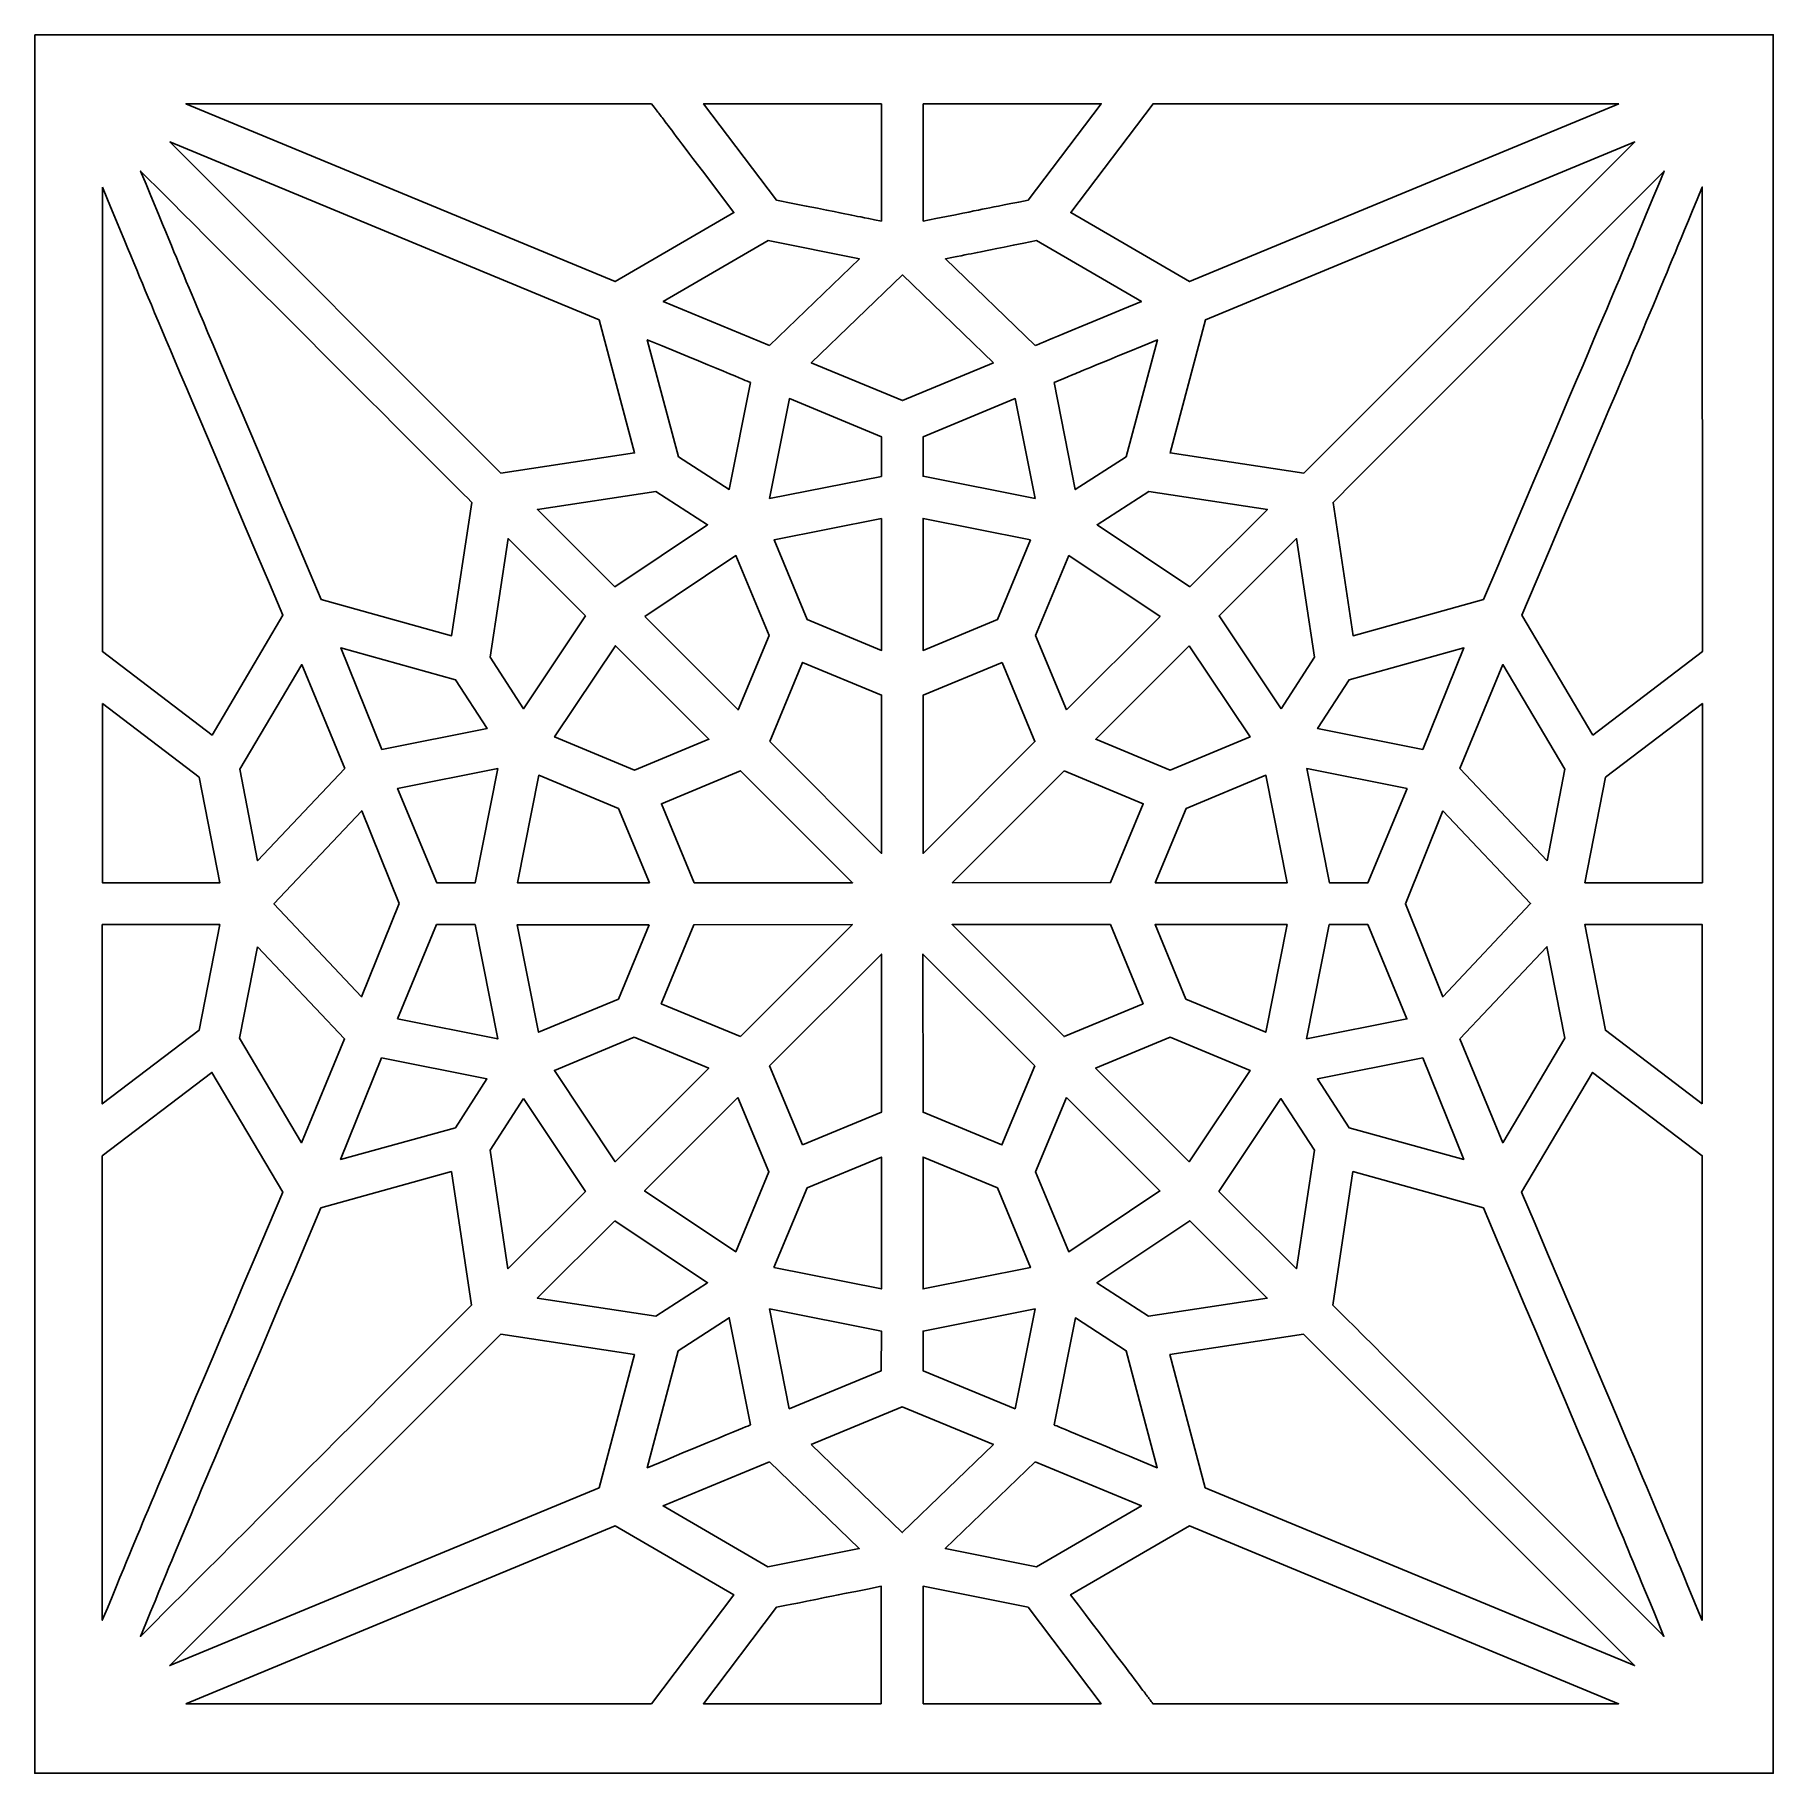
# Model space of a CAD drawing. Header units: millimetres. Extents: x -64 to 64, y -64 to 64.
import ezdxf

# ---------------------------------------------------------------- set-up
doc = ezdxf.new("R2010")
doc.units = ezdxf.units.MM
doc.header["$MEASUREMENT"] = 0
doc.layers.add('layer 1', color=7, linetype='Continuous')

msp = doc.modelspace()

# ---------------------------------------------------------------- linework, layer by layer
at = {"layer": 'layer 1', "color": 250}
for points, knots in [([(-63.5, 63.5007), (-63.5, 63.5007), (-63.5, -63.5), (-63.5, -63.5), (-63.5, -63.5), (-63.5, -63.5), (63.5, -63.5), (63.5, -63.5), (63.5, -63.5), (63.5, -63.5), (63.5, 63.5007), (63.5, 63.5007), (63.5, 63.5007), (63.5, 63.5007), (-63.5, 63.5007), (-63.5, 63.5007)], [0, 0, 0, 0, 0.2, 0.2, 0.2, 0.2, 0.4, 0.4, 0.4, 0.4, 0.6, 0.6, 0.6, 0.6, 1, 1, 1, 1]), ([(-18.4418, 58.4627), (-17.3059, 56.9623), (-18.3649, 58.3625), (-12.4245, 50.5083), (-12.4245, 50.5083), (-12.4245, 50.5083), (-21.1014, 45.4716), (-21.1014, 45.4716), (-21.1014, 45.4716), (-21.1014, 45.4716), (-52.4594, 58.4623), (-52.4594, 58.4623), (-52.4594, 58.4623), (-24.7054, 58.4637), (-33.0043, 58.4634), (-18.4418, 58.4627)], [0, 0, 0, 0, 0.2, 0.2, 0.2, 0.2, 0.4, 0.4, 0.4, 0.4, 0.6, 0.6, 0.6, 0.6, 1, 1, 1, 1]), ([(-1.6482, 58.4616), (-1.6482, 58.4616), (-1.6482, 49.886), (-1.6482, 49.886), (-1.6482, 49.886), (-4.6891, 50.4945), (-2.4603, 50.0486), (-9.3151, 51.4205), (-9.3151, 51.4205), (-9.3151, 51.4205), (-14.6452, 58.4616), (-14.6452, 58.4616), (-14.6452, 58.4616), (-14.6452, 58.4616), (-1.6482, 58.4616), (-1.6482, 58.4616)], [0, 0, 0, 0, 0.2, 0.2, 0.2, 0.2, 0.4, 0.4, 0.4, 0.4, 0.6, 0.6, 0.6, 0.6, 1, 1, 1, 1]), ([(1.4076, 58.4616), (1.4076, 58.4616), (14.4043, 58.4616), (14.4043, 58.4616), (14.4043, 58.4616), (14.4043, 58.4616), (9.0742, 51.4205), (9.0742, 51.4205), (9.0742, 51.4205), (5.0151, 50.6077), (6.7486, 50.9545), (1.4076, 49.8863), (1.4076, 49.8863), (1.4076, 49.8863), (1.4076, 58.4616), (1.4076, 58.4616)], [0, 0, 0, 0, 0.2, 0.2, 0.2, 0.2, 0.4, 0.4, 0.4, 0.4, 0.6, 0.6, 0.6, 0.6, 1, 1, 1, 1]), ([(52.2185, 58.4623), (52.2185, 58.4623), (20.8608, 45.4716), (20.8608, 45.4716), (20.8608, 45.4716), (20.8608, 45.4716), (12.1842, 50.5083), (12.1842, 50.5083), (12.1842, 50.5083), (12.1842, 50.5083), (18.1998, 58.4627), (18.1998, 58.4627), (18.1998, 58.4627), (32.7219, 58.4634), (24.3829, 58.4637), (52.2185, 58.4623)], [0, 0, 0, 0, 0.2, 0.2, 0.2, 0.2, 0.4, 0.4, 0.4, 0.4, 0.6, 0.6, 0.6, 0.6, 1, 1, 1, 1]), ([(-22.2645, 42.6819), (-22.2645, 42.6819), (-19.6786, 32.9593), (-19.6786, 32.9593), (-19.6786, 32.9593), (-19.6786, 32.9593), (-29.4418, 31.4784), (-29.4418, 31.4784), (-29.4418, 31.4784), (-29.4418, 31.4784), (-53.6261, 55.674), (-53.6261, 55.674), (-53.6261, 55.674), (-53.6261, 55.674), (-22.2645, 42.6819), (-22.2645, 42.6819)], [0, 0, 0, 0, 0.2, 0.2, 0.2, 0.2, 0.4, 0.4, 0.4, 0.4, 0.6, 0.6, 0.6, 0.6, 1, 1, 1, 1]), ([(29.2008, 31.4784), (29.2008, 31.4784), (19.4381, 32.9593), (19.4381, 32.9593), (19.4381, 32.9593), (19.4381, 32.9593), (22.0239, 42.6819), (22.0239, 42.6819), (22.0239, 42.6819), (22.0239, 42.6819), (53.3852, 55.674), (53.3852, 55.674), (53.3852, 55.674), (53.3852, 55.674), (29.2008, 31.4784), (29.2008, 31.4784)], [0, 0, 0, 0, 0.2, 0.2, 0.2, 0.2, 0.4, 0.4, 0.4, 0.4, 0.6, 0.6, 0.6, 0.6, 1, 1, 1, 1]), ([(-31.5809, 29.343), (-31.5809, 29.343), (-33.0498, 19.5957), (-33.0498, 19.5957), (-33.0498, 19.5957), (-33.0498, 19.5957), (-42.5801, 22.2384), (-42.5801, 22.2384), (-42.5801, 22.2384), (-54.555, 50.4948), (-51.3357, 42.8265), (-55.7664, 53.5418), (-55.7664, 53.5418), (-55.5195, 53.2948), (-31.5809, 29.343), (-31.5809, 29.343)], [0, 0, 0, 0, 0.2, 0.2, 0.2, 0.2, 0.4, 0.4, 0.4, 0.4, 0.6, 0.6, 0.6, 0.6, 1, 1, 1, 1]), ([(42.3393, 22.2384), (42.3393, 22.2384), (32.809, 19.5961), (32.809, 19.5961), (32.809, 19.5961), (32.809, 19.5961), (31.3401, 29.343), (31.3401, 29.343), (31.3401, 29.343), (31.3401, 29.343), (32.9163, 30.9146), (32.9163, 30.9146), (32.9163, 30.9146), (32.9163, 30.9146), (32.9106, 30.9157), (32.9106, 30.9157), (32.9106, 30.9157), (32.9106, 30.9157), (55.5258, 53.5418), (55.5258, 53.5418), (55.5258, 53.5418), (51.1464, 42.9514), (53.823, 49.3219), (42.3393, 22.2384)], [0, 0, 0, 0, 0.14285714, 0.14285714, 0.14285714, 0.14285714, 0.28571429, 0.28571429, 0.28571429, 0.28571429, 0.42857143, 0.42857143, 0.42857143, 0.42857143, 0.57142857, 0.57142857, 0.57142857, 0.57142857, 0.71428571, 0.71428571, 0.71428571, 0.71428571, 1, 1, 1, 1]), ([(-58.553, 52.3734), (-54.3757, 42.2705), (-56.2811, 46.8083), (-45.3744, 21.0894), (-45.3744, 21.0894), (-45.3744, 21.0894), (-50.5521, 12.3444), (-50.5521, 12.3444), (-50.5521, 12.3444), (-50.5521, 12.3444), (-58.5618, 18.4348), (-58.5618, 18.4348), (-58.5618, 18.4348), (-58.5618, 18.4348), (-58.553, 52.3734), (-58.553, 52.3734)], [0, 0, 0, 0, 0.2, 0.2, 0.2, 0.2, 0.4, 0.4, 0.4, 0.4, 0.6, 0.6, 0.6, 0.6, 1, 1, 1, 1]), ([(50.3107, 12.3448), (50.3107, 12.3448), (45.1344, 21.0894), (45.1344, 21.0894), (45.1344, 21.0894), (56.7302, 48.4491), (54.1419, 42.2871), (58.3124, 52.3734), (58.3124, 52.3734), (58.3124, 52.3734), (58.3212, 18.4348), (58.3212, 18.4348), (58.3212, 18.4348), (58.3212, 18.4348), (50.3107, 12.3448), (50.3107, 12.3448)], [0, 0, 0, 0, 0.2, 0.2, 0.2, 0.2, 0.4, 0.4, 0.4, 0.4, 0.6, 0.6, 0.6, 0.6, 1, 1, 1, 1]), ([(-9.8245, 40.7995), (-9.8245, 40.7995), (-17.5902, 44.0168), (-17.5902, 44.0168), (-17.5902, 44.0168), (-17.5902, 44.0168), (-9.931, 48.4621), (-9.931, 48.4621), (-9.931, 48.4621), (-9.931, 48.4621), (-3.2628, 47.1279), (-3.2628, 47.1279), (-3.2628, 47.1279), (-3.2628, 47.1279), (-9.8245, 40.7995), (-9.8245, 40.7995)], [0, 0, 0, 0, 0.2, 0.2, 0.2, 0.2, 0.4, 0.4, 0.4, 0.4, 0.6, 0.6, 0.6, 0.6, 1, 1, 1, 1]), ([(9.5829, 40.7998), (9.5829, 40.7998), (3.0219, 47.1283), (3.0219, 47.1283), (3.0219, 47.1283), (5.7295, 47.6702), (4.3378, 47.3918), (9.6897, 48.4621), (9.6897, 48.4621), (9.6897, 48.4621), (17.3496, 44.0168), (17.3496, 44.0168), (17.3496, 44.0168), (9.5906, 40.8026), (10.439, 41.154), (9.5829, 40.7998)], [0, 0, 0, 0, 0.2, 0.2, 0.2, 0.2, 0.4, 0.4, 0.4, 0.4, 0.6, 0.6, 0.6, 0.6, 1, 1, 1, 1]), ([(6.5384, 39.5383), (6.5384, 39.5383), (-0.1203, 36.7796), (-0.1203, 36.7796), (-0.1203, 36.7796), (-0.1203, 36.7796), (-6.7793, 39.5383), (-6.7793, 39.5383), (-6.7793, 39.5383), (-6.7793, 39.5383), (-0.1203, 45.9613), (-0.1203, 45.9613), (-0.1203, 45.9613), (-0.1203, 45.9613), (6.5384, 39.5383), (6.5384, 39.5383)], [0, 0, 0, 0, 0.2, 0.2, 0.2, 0.2, 0.4, 0.4, 0.4, 0.4, 0.6, 0.6, 0.6, 0.6, 1, 1, 1, 1]), ([(-11.2176, 38.0958), (-11.2176, 38.0958), (-12.772, 30.2849), (-12.772, 30.2849), (-12.772, 30.2849), (-12.772, 30.2849), (-16.4761, 32.6718), (-16.4761, 32.6718), (-16.4761, 32.6718), (-16.4761, 32.6718), (-18.7512, 41.2228), (-18.7512, 41.2228), (-18.7512, 41.2228), (-12.6305, 38.6906), (-11.3651, 38.1568), (-11.2176, 38.0958)], [0, 0, 0, 0, 0.2, 0.2, 0.2, 0.2, 0.4, 0.4, 0.4, 0.4, 0.6, 0.6, 0.6, 0.6, 1, 1, 1, 1]), ([(16.2355, 32.6718), (16.2355, 32.6718), (12.5099, 30.2712), (12.5099, 30.2712), (12.5099, 30.2712), (12.5099, 30.2712), (10.9746, 38.0944), (10.9746, 38.0944), (10.9746, 38.0944), (10.9746, 38.0944), (11.9634, 38.5039), (11.9634, 38.5039), (11.9634, 38.5039), (11.9634, 38.5039), (11.956, 38.5106), (11.956, 38.5106), (11.956, 38.5106), (13.3015, 39.0684), (12.1352, 38.5858), (18.5103, 41.2231), (18.5103, 41.2231), (18.5103, 41.2231), (16.2355, 32.6718), (16.2355, 32.6718)], [0, 0, 0, 0, 0.14285714, 0.14285714, 0.14285714, 0.14285714, 0.28571429, 0.28571429, 0.28571429, 0.28571429, 0.42857143, 0.42857143, 0.42857143, 0.42857143, 0.57142857, 0.57142857, 0.57142857, 0.57142857, 0.71428571, 0.71428571, 0.71428571, 0.71428571, 1, 1, 1, 1]), ([(-9.8249, 29.6178), (-9.8249, 29.6178), (-8.3721, 36.9189), (-8.3721, 36.9189), (-8.3721, 36.9189), (-8.3721, 36.9189), (-1.6457, 34.1369), (-1.6457, 34.1369), (-1.6457, 34.1369), (-1.6457, 34.1369), (-1.6454, 31.2427), (-1.6454, 31.2427), (-1.6454, 31.2427), (-1.6454, 31.2427), (-9.8249, 29.6178), (-9.8249, 29.6178)], [0, 0, 0, 0, 0.2, 0.2, 0.2, 0.2, 0.4, 0.4, 0.4, 0.4, 0.6, 0.6, 0.6, 0.6, 1, 1, 1, 1]), ([(9.5829, 29.6178), (9.5829, 29.6178), (1.3984, 31.2438), (1.3984, 31.2438), (1.3984, 31.2438), (1.3984, 31.2438), (1.4051, 34.1369), (1.4051, 34.1369), (1.4051, 34.1369), (1.4051, 34.1369), (8.1312, 36.9189), (8.1312, 36.9189), (8.1312, 36.9189), (8.1312, 36.9189), (9.5829, 29.6178), (9.5829, 29.6178)], [0, 0, 0, 0, 0.2, 0.2, 0.2, 0.2, 0.4, 0.4, 0.4, 0.4, 0.6, 0.6, 0.6, 0.6, 1, 1, 1, 1]), ([(-18.1243, 30.1392), (-18.1243, 30.1392), (-14.3454, 27.7043), (-14.3454, 27.7043), (-14.3454, 27.7043), (-14.3454, 27.7043), (-21.1233, 23.1807), (-21.1233, 23.1807), (-21.1233, 23.1807), (-21.1233, 23.1807), (-26.7839, 28.8258), (-26.7839, 28.8258), (-26.7839, 28.8258), (-26.7839, 28.8258), (-18.1243, 30.1392), (-18.1243, 30.1392)], [0, 0, 0, 0, 0.2, 0.2, 0.2, 0.2, 0.4, 0.4, 0.4, 0.4, 0.6, 0.6, 0.6, 0.6, 1, 1, 1, 1]), ([(20.8827, 23.1807), (20.8827, 23.1807), (14.1009, 27.7068), (14.1009, 27.7068), (14.1009, 27.7068), (14.1009, 27.7068), (17.8837, 30.1392), (17.8837, 30.1392), (17.8837, 30.1392), (17.8837, 30.1392), (26.543, 28.8258), (26.543, 28.8258), (26.543, 28.8258), (26.543, 28.8258), (20.8827, 23.1807), (20.8827, 23.1807)], [0, 0, 0, 0, 0.2, 0.2, 0.2, 0.2, 0.4, 0.4, 0.4, 0.4, 0.6, 0.6, 0.6, 0.6, 1, 1, 1, 1]), ([(-1.6439, 28.1633), (-1.6439, 28.1633), (-1.6418, 18.5275), (-1.6418, 18.5275), (-1.6418, 18.5275), (-1.6418, 18.5275), (-7.0739, 20.7793), (-7.0739, 20.7793), (-7.0739, 20.7793), (-7.0739, 20.7793), (-9.4925, 26.6037), (-9.4925, 26.6037), (-9.4925, 26.6037), (-9.4925, 26.6037), (-1.6439, 28.1633), (-1.6439, 28.1633)], [0, 0, 0, 0, 0.2, 0.2, 0.2, 0.2, 0.4, 0.4, 0.4, 0.4, 0.6, 0.6, 0.6, 0.6, 1, 1, 1, 1]), ([(9.2512, 26.6033), (9.2512, 26.6033), (6.8319, 20.779), (6.8319, 20.779), (6.8319, 20.779), (6.8319, 20.779), (1.3956, 18.5254), (1.3956, 18.5254), (1.3956, 18.5254), (1.3956, 18.5254), (1.3956, 28.1647), (1.3956, 28.1647), (1.3956, 28.1647), (1.3956, 28.1647), (9.2512, 26.6033), (9.2512, 26.6033)], [0, 0, 0, 0, 0.2, 0.2, 0.2, 0.2, 0.4, 0.4, 0.4, 0.4, 0.6, 0.6, 0.6, 0.6, 1, 1, 1, 1]), ([(-23.2608, 21.0457), (-23.2608, 21.0457), (-27.7894, 14.2603), (-27.7894, 14.2603), (-27.7894, 14.2603), (-27.7894, 14.2603), (-30.2302, 18.0301), (-30.2302, 18.0301), (-30.2302, 18.0301), (-30.2302, 18.0301), (-28.9242, 26.6933), (-28.9242, 26.6933), (-28.9242, 26.6933), (-28.9242, 26.6933), (-23.2608, 21.0457), (-23.2608, 21.0457)], [0, 0, 0, 0, 0.2, 0.2, 0.2, 0.2, 0.4, 0.4, 0.4, 0.4, 0.6, 0.6, 0.6, 0.6, 1, 1, 1, 1]), ([(27.5488, 14.2603), (27.5488, 14.2603), (23.0202, 21.0457), (23.0202, 21.0457), (23.0202, 21.0457), (23.0202, 21.0457), (28.6833, 26.6933), (28.6833, 26.6933), (28.6833, 26.6933), (28.6833, 26.6933), (29.9893, 18.0301), (29.9893, 18.0301), (29.9893, 18.0301), (29.9893, 18.0301), (27.5488, 14.2603), (27.5488, 14.2603)], [0, 0, 0, 0, 0.2, 0.2, 0.2, 0.2, 0.4, 0.4, 0.4, 0.4, 0.6, 0.6, 0.6, 0.6, 1, 1, 1, 1]), ([(-18.9435, 21.003), (-18.9435, 21.003), (-12.2844, 25.448), (-12.2844, 25.448), (-12.2844, 25.448), (-12.2844, 25.448), (-9.8598, 19.6109), (-9.8598, 19.6109), (-9.8598, 19.6109), (-9.8598, 19.6109), (-12.1169, 14.1771), (-12.1169, 14.1771), (-12.1169, 14.1771), (-12.1169, 14.1771), (-18.9435, 21.003), (-18.9435, 21.003)], [0, 0, 0, 0, 0.2, 0.2, 0.2, 0.2, 0.4, 0.4, 0.4, 0.4, 0.6, 0.6, 0.6, 0.6, 1, 1, 1, 1]), ([(11.8763, 14.1771), (11.8763, 14.1771), (9.6185, 19.6123), (9.6185, 19.6123), (9.6185, 19.6123), (9.6185, 19.6123), (12.0438, 25.448), (12.0438, 25.448), (12.0438, 25.448), (12.0438, 25.448), (18.7029, 21.003), (18.7029, 21.003), (18.7029, 21.003), (18.7029, 21.003), (11.8763, 14.1771), (11.8763, 14.1771)], [0, 0, 0, 0, 0.2, 0.2, 0.2, 0.2, 0.4, 0.4, 0.4, 0.4, 0.6, 0.6, 0.6, 0.6, 1, 1, 1, 1]), ([(-38.1549, 11.2921), (-38.1549, 11.2921), (-41.1427, 18.7053), (-41.1427, 18.7053), (-41.1427, 18.7053), (-41.1427, 18.7053), (-32.763, 16.3819), (-32.763, 16.3819), (-32.763, 16.3819), (-32.763, 16.3819), (-30.4562, 12.8199), (-30.4562, 12.8199), (-30.4562, 12.8199), (-30.4562, 12.8199), (-38.1549, 11.2921), (-38.1549, 11.2921)], [0, 0, 0, 0, 0.2, 0.2, 0.2, 0.2, 0.4, 0.4, 0.4, 0.4, 0.6, 0.6, 0.6, 0.6, 1, 1, 1, 1]), ([(-18.7085, 16.4959), (-18.7085, 16.4959), (-18.718, 16.4853), (-18.718, 16.4853), (-18.718, 16.4853), (-18.718, 16.4853), (-18.705, 16.4733), (-18.705, 16.4733), (-18.705, 16.4733), (-18.705, 16.4733), (-18.6962, 16.4835), (-18.6962, 16.4835), (-18.6962, 16.4835), (-18.6962, 16.4835), (-14.2533, 12.041), (-14.2533, 12.041), (-14.2533, 12.041), (-14.2533, 12.041), (-19.6959, 9.7801), (-19.6959, 9.7801), (-19.6959, 9.7801), (-19.6959, 9.7801), (-25.5291, 12.2036), (-25.5291, 12.2036), (-25.5291, 12.2036), (-25.5291, 12.2036), (-21.0809, 18.868), (-21.0809, 18.868), (-21.0809, 18.868), (-21.0809, 18.868), (-18.7085, 16.4959), (-18.7085, 16.4959)], [0, 0, 0, 0, 0.11111111, 0.11111111, 0.11111111, 0.11111111, 0.22222222, 0.22222222, 0.22222222, 0.22222222, 0.33333333, 0.33333333, 0.33333333, 0.33333333, 0.44444444, 0.44444444, 0.44444444, 0.44444444, 0.55555556, 0.55555556, 0.55555556, 0.55555556, 0.66666667, 0.66666667, 0.66666667, 0.66666667, 0.77777778, 0.77777778, 0.77777778, 0.77777778, 1, 1, 1, 1]), ([(20.84, 18.868), (20.84, 18.868), (25.2885, 12.204), (25.2885, 12.204), (25.2885, 12.204), (25.2885, 12.204), (19.4539, 9.7801), (19.4539, 9.7801), (19.4539, 9.7801), (19.4539, 9.7801), (14.0123, 12.041), (14.0123, 12.041), (14.0123, 12.041), (20.024, 18.052), (17.7588, 15.7868), (20.84, 18.868)], [0, 0, 0, 0, 0.2, 0.2, 0.2, 0.2, 0.4, 0.4, 0.4, 0.4, 0.6, 0.6, 0.6, 0.6, 1, 1, 1, 1]), ([(37.9134, 11.2921), (37.9134, 11.2921), (30.2154, 12.8199), (30.2154, 12.8199), (30.2154, 12.8199), (30.2154, 12.8199), (32.5222, 16.3823), (32.5222, 16.3823), (32.5222, 16.3823), (32.5222, 16.3823), (40.9014, 18.7053), (40.9014, 18.7053), (40.9014, 18.7053), (40.9014, 18.7053), (37.9134, 11.2921), (37.9134, 11.2921)], [0, 0, 0, 0, 0.2, 0.2, 0.2, 0.2, 0.4, 0.4, 0.4, 0.4, 0.6, 0.6, 0.6, 0.6, 1, 1, 1, 1]), ([(-40.8588, 9.8929), (-40.8588, 9.8929), (-47.2174, 3.1598), (-47.2174, 3.1598), (-47.2174, 3.1598), (-47.2174, 3.1598), (-48.5244, 9.8404), (-48.5244, 9.8404), (-48.5244, 9.8404), (-48.5244, 9.8404), (-43.9965, 17.4861), (-43.9965, 17.4861), (-43.9965, 17.4861), (-43.9965, 17.4861), (-40.8588, 9.8929), (-40.8588, 9.8929)], [0, 0, 0, 0, 0.2, 0.2, 0.2, 0.2, 0.4, 0.4, 0.4, 0.4, 0.6, 0.6, 0.6, 0.6, 1, 1, 1, 1]), ([(-9.8062, 11.8664), (-9.8062, 11.8664), (-7.4055, 17.6467), (-7.4055, 17.6467), (-7.4055, 17.6467), (-7.4055, 17.6467), (-1.6404, 15.2576), (-1.6404, 15.2576), (-1.6404, 15.2576), (-1.6404, 15.2576), (-1.6376, 3.6982), (-1.6376, 3.6982), (-1.6376, 3.6982), (-1.6376, 3.6982), (-9.8062, 11.8664), (-9.8062, 11.8664)], [0, 0, 0, 0, 0.2, 0.2, 0.2, 0.2, 0.4, 0.4, 0.4, 0.4, 0.6, 0.6, 0.6, 0.6, 1, 1, 1, 1]), ([(7.1646, 17.6467), (7.1646, 17.6467), (9.5652, 11.8664), (9.5652, 11.8664), (9.5652, 11.8664), (9.5652, 11.8664), (1.3956, 3.6971), (1.3956, 3.6971), (1.3956, 3.6971), (1.3956, 3.6971), (1.3956, 15.2559), (1.3956, 15.2559), (1.3956, 15.2559), (1.3956, 15.2559), (7.1646, 17.6467), (7.1646, 17.6467)], [0, 0, 0, 0, 0.2, 0.2, 0.2, 0.2, 0.4, 0.4, 0.4, 0.4, 0.6, 0.6, 0.6, 0.6, 1, 1, 1, 1]), ([(46.9755, 3.1612), (46.9755, 3.1612), (40.6167, 9.8933), (40.6167, 9.8933), (40.6167, 9.8933), (40.6167, 9.8933), (43.7547, 17.4872), (43.7547, 17.4872), (43.7547, 17.4872), (43.7547, 17.4872), (48.2808, 9.845), (48.2808, 9.845), (48.2808, 9.845), (48.2808, 9.845), (46.9755, 3.1612), (46.9755, 3.1612)], [0, 0, 0, 0, 0.2, 0.2, 0.2, 0.2, 0.4, 0.4, 0.4, 0.4, 0.6, 0.6, 0.6, 0.6, 1, 1, 1, 1]), ([(-58.5618, 14.6452), (-58.5618, 14.6452), (-51.4863, 9.2608), (-51.4863, 9.2608), (-51.4863, 9.2608), (-51.4863, 9.2608), (-49.9791, 1.548), (-49.9791, 1.548), (-49.9791, 1.548), (-49.9791, 1.548), (-58.5618, 1.548), (-58.5618, 1.548), (-58.5618, 1.548), (-58.5618, 1.548), (-58.5618, 14.6452), (-58.5618, 14.6452)], [0, 0, 0, 0, 0.2, 0.2, 0.2, 0.2, 0.4, 0.4, 0.4, 0.4, 0.6, 0.6, 0.6, 0.6, 1, 1, 1, 1]), ([(58.3212, 1.548), (58.3212, 1.548), (49.7385, 1.548), (49.7385, 1.548), (49.7385, 1.548), (49.7385, 1.548), (51.2466, 9.2622), (51.2466, 9.2622), (51.2466, 9.2622), (51.2466, 9.2622), (58.3212, 14.6452), (58.3212, 14.6452), (58.3212, 14.6452), (58.3212, 14.6452), (58.3212, 1.548), (58.3212, 1.548)], [0, 0, 0, 0, 0.2, 0.2, 0.2, 0.2, 0.4, 0.4, 0.4, 0.4, 0.6, 0.6, 0.6, 0.6, 1, 1, 1, 1]), ([(-29.6642, 9.8958), (-29.6642, 9.8958), (-31.3218, 1.548), (-31.3218, 1.548), (-31.3218, 1.548), (-31.3218, 1.548), (-34.1303, 1.548), (-34.1303, 1.548), (-34.1303, 1.548), (-34.1303, 1.548), (-36.9895, 8.443), (-36.9895, 8.443), (-36.9895, 8.443), (-36.9895, 8.443), (-29.6642, 9.8958), (-29.6642, 9.8958)], [0, 0, 0, 0, 0.2, 0.2, 0.2, 0.2, 0.4, 0.4, 0.4, 0.4, 0.6, 0.6, 0.6, 0.6, 1, 1, 1, 1]), ([(-20.8527, 6.9889), (-20.8527, 6.9889), (-18.5963, 1.548), (-18.5963, 1.548), (-18.5963, 1.548), (-18.5963, 1.548), (-28.2408, 1.548), (-28.2408, 1.548), (-28.2408, 1.548), (-28.2408, 1.548), (-26.6813, 9.4107), (-26.6813, 9.4107), (-26.6813, 9.4107), (-26.6813, 9.4107), (-20.8527, 6.9889), (-20.8527, 6.9889)], [0, 0, 0, 0, 0.2, 0.2, 0.2, 0.2, 0.4, 0.4, 0.4, 0.4, 0.6, 0.6, 0.6, 0.6, 1, 1, 1, 1]), ([(-15.3268, 1.548), (-15.3268, 1.548), (-17.7232, 7.329), (-17.7232, 7.329), (-17.7232, 7.329), (-17.7232, 7.329), (-11.9422, 9.73), (-11.9422, 9.73), (-11.9422, 9.73), (-11.9422, 9.73), (-3.7596, 1.548), (-3.7596, 1.548), (-3.7596, 1.548), (-3.7596, 1.548), (-15.3268, 1.548), (-15.3268, 1.548)], [0, 0, 0, 0, 0.2, 0.2, 0.2, 0.2, 0.4, 0.4, 0.4, 0.4, 0.6, 0.6, 0.6, 0.6, 1, 1, 1, 1]), ([(11.7016, 9.73), (11.7016, 9.73), (17.4812, 7.329), (17.4812, 7.329), (17.4812, 7.329), (17.4812, 7.329), (15.0901, 1.5593), (15.0901, 1.5593), (15.0901, 1.5593), (15.0901, 1.5593), (3.5218, 1.5508), (3.5218, 1.5508), (3.5218, 1.5508), (3.5218, 1.5508), (11.7016, 9.73), (11.7016, 9.73)], [0, 0, 0, 0, 0.2, 0.2, 0.2, 0.2, 0.4, 0.4, 0.4, 0.4, 0.6, 0.6, 0.6, 0.6, 1, 1, 1, 1]), ([(18.36, 1.5582), (18.36, 1.5582), (20.611, 6.9889), (20.611, 6.9889), (20.611, 6.9889), (20.611, 6.9889), (26.4393, 9.4107), (26.4393, 9.4107), (26.4393, 9.4107), (26.4393, 9.4107), (27.9982, 1.5522), (27.9982, 1.5522), (27.9982, 1.5522), (27.9982, 1.5522), (18.36, 1.5582), (18.36, 1.5582)], [0, 0, 0, 0, 0.2, 0.2, 0.2, 0.2, 0.4, 0.4, 0.4, 0.4, 0.6, 0.6, 0.6, 0.6, 1, 1, 1, 1]), ([(36.7485, 8.4427), (36.7485, 8.4427), (33.8896, 1.548), (33.8896, 1.548), (33.8896, 1.548), (33.8896, 1.548), (31.0801, 1.5498), (31.0801, 1.5498), (31.0801, 1.5498), (31.0801, 1.5498), (29.4224, 9.8961), (29.4224, 9.8961), (29.4224, 9.8961), (29.4224, 9.8961), (36.7485, 8.4427), (36.7485, 8.4427)], [0, 0, 0, 0, 0.2, 0.2, 0.2, 0.2, 0.4, 0.4, 0.4, 0.4, 0.6, 0.6, 0.6, 0.6, 1, 1, 1, 1]), ([(-36.8773, 0.0346), (-36.8773, 0.0346), (-39.6201, -6.7723), (-39.6201, -6.7723), (-39.6201, -6.7723), (-39.6201, -6.7723), (-46.0295, 0.0159), (-46.0295, 0.0159), (-46.0295, 0.0159), (-46.0295, 0.0159), (-39.6089, 6.8153), (-39.6089, 6.8153), (-39.6089, 6.8153), (-39.6089, 6.8153), (-36.8773, 0.0346), (-36.8773, 0.0346)], [0, 0, 0, 0, 0.2, 0.2, 0.2, 0.2, 0.4, 0.4, 0.4, 0.4, 0.6, 0.6, 0.6, 0.6, 1, 1, 1, 1]), ([(39.3682, 6.815), (39.3682, 6.815), (45.7782, 0.0268), (45.7782, 0.0268), (45.7782, 0.0268), (45.7782, 0.0268), (39.3569, -6.7723), (39.3569, -6.7723), (39.3569, -6.7723), (39.3569, -6.7723), (36.6257, 0.0081), (36.6257, 0.0081), (36.6257, 0.0081), (36.6257, 0.0081), (39.3682, 6.815), (39.3682, 6.815)], [0, 0, 0, 0, 0.2, 0.2, 0.2, 0.2, 0.4, 0.4, 0.4, 0.4, 0.6, 0.6, 0.6, 0.6, 1, 1, 1, 1]), ([(-58.5736, -1.5053), (-58.5736, -1.5053), (-49.9897, -1.5053), (-49.9897, -1.5053), (-49.9897, -1.5053), (-49.9897, -1.5053), (-51.4981, -9.2195), (-51.4981, -9.2195), (-51.4981, -9.2195), (-51.4981, -9.2195), (-58.5736, -14.6036), (-58.5736, -14.6036), (-58.5736, -14.6036), (-58.5736, -14.6036), (-58.5736, -1.5053), (-58.5736, -1.5053)], [0, 0, 0, 0, 0.2, 0.2, 0.2, 0.2, 0.4, 0.4, 0.4, 0.4, 0.6, 0.6, 0.6, 0.6, 1, 1, 1, 1]), ([(-37.0012, -8.4), (-37.0012, -8.4), (-34.1409, -1.5053), (-34.1409, -1.5053), (-34.1409, -1.5053), (-34.1409, -1.5053), (-31.3325, -1.5071), (-31.3325, -1.5071), (-31.3325, -1.5071), (-31.3325, -1.5071), (-29.6748, -9.8531), (-29.6748, -9.8531), (-29.6748, -9.8531), (-29.6748, -9.8531), (-37.0012, -8.4), (-37.0012, -8.4)], [0, 0, 0, 0, 0.2, 0.2, 0.2, 0.2, 0.4, 0.4, 0.4, 0.4, 0.6, 0.6, 0.6, 0.6, 1, 1, 1, 1]), ([(-18.6118, -1.5155), (-18.6118, -1.5155), (-20.8633, -6.9462), (-20.8633, -6.9462), (-20.8633, -6.9462), (-20.8633, -6.9462), (-26.6919, -9.368), (-26.6919, -9.368), (-26.6919, -9.368), (-26.6919, -9.368), (-28.2509, -1.5095), (-28.2509, -1.5095), (-28.2509, -1.5095), (-28.2509, -1.5095), (-18.6118, -1.5155), (-18.6118, -1.5155)], [0, 0, 0, 0, 0.2, 0.2, 0.2, 0.2, 0.4, 0.4, 0.4, 0.4, 0.6, 0.6, 0.6, 0.6, 1, 1, 1, 1]), ([(-11.9542, -9.6876), (-11.9542, -9.6876), (-17.7338, -7.2863), (-17.7338, -7.2863), (-17.7338, -7.2863), (-17.7338, -7.2863), (-15.3412, -1.5166), (-15.3412, -1.5166), (-15.3412, -1.5166), (-15.3412, -1.5166), (-3.7737, -1.5078), (-3.7737, -1.5078), (-3.7737, -1.5078), (-3.7737, -1.5078), (-11.9542, -9.6876), (-11.9542, -9.6876)], [0, 0, 0, 0, 0.2, 0.2, 0.2, 0.2, 0.4, 0.4, 0.4, 0.4, 0.6, 0.6, 0.6, 0.6, 1, 1, 1, 1]), ([(15.0745, -1.5053), (15.0745, -1.5053), (17.4706, -7.2863), (17.4706, -7.2863), (17.4706, -7.2863), (17.4706, -7.2863), (11.6911, -9.6873), (11.6911, -9.6873), (11.6911, -9.6873), (11.6911, -9.6873), (3.5084, -1.5053), (3.5084, -1.5053), (3.5084, -1.5053), (3.5084, -1.5053), (15.0745, -1.5053), (15.0745, -1.5053)], [0, 0, 0, 0, 0.2, 0.2, 0.2, 0.2, 0.4, 0.4, 0.4, 0.4, 0.6, 0.6, 0.6, 0.6, 1, 1, 1, 1]), ([(20.6005, -6.9462), (20.6005, -6.9462), (18.3452, -1.5053), (18.3452, -1.5053), (18.3452, -1.5053), (18.3452, -1.5053), (27.9883, -1.5053), (27.9883, -1.5053), (27.9883, -1.5053), (27.9883, -1.5053), (26.4287, -9.368), (26.4287, -9.368), (26.4287, -9.368), (26.4287, -9.368), (20.6005, -6.9462), (20.6005, -6.9462)], [0, 0, 0, 0, 0.2, 0.2, 0.2, 0.2, 0.4, 0.4, 0.4, 0.4, 0.6, 0.6, 0.6, 0.6, 1, 1, 1, 1]), ([(29.4118, -9.8534), (29.4118, -9.8534), (31.0691, -1.5053), (31.0691, -1.5053), (31.0691, -1.5053), (31.0691, -1.5053), (33.879, -1.5053), (33.879, -1.5053), (33.879, -1.5053), (33.879, -1.5053), (36.7379, -8.4), (36.7379, -8.4), (36.7379, -8.4), (36.7379, -8.4), (29.4118, -9.8534), (29.4118, -9.8534)], [0, 0, 0, 0, 0.2, 0.2, 0.2, 0.2, 0.4, 0.4, 0.4, 0.4, 0.6, 0.6, 0.6, 0.6, 1, 1, 1, 1]), ([(58.3106, -14.6036), (58.3106, -14.6036), (51.235, -9.2181), (51.235, -9.2181), (51.235, -9.2181), (51.235, -9.2181), (49.7265, -1.5053), (49.7265, -1.5053), (49.7265, -1.5053), (49.7265, -1.5053), (58.3106, -1.5053), (58.3106, -1.5053), (58.3106, -1.5053), (58.3106, -1.5053), (58.3106, -14.6036), (58.3106, -14.6036)], [0, 0, 0, 0, 0.2, 0.2, 0.2, 0.2, 0.4, 0.4, 0.4, 0.4, 0.6, 0.6, 0.6, 0.6, 1, 1, 1, 1]), ([(-47.2269, -3.1186), (-47.2269, -3.1186), (-40.8694, -9.8503), (-40.8694, -9.8503), (-40.8694, -9.8503), (-40.8694, -9.8503), (-44.0071, -17.4442), (-44.0071, -17.4442), (-44.0071, -17.4442), (-44.0071, -17.4442), (-48.5322, -9.8023), (-48.5322, -9.8023), (-48.5322, -9.8023), (-48.5322, -9.8023), (-47.2269, -3.1186), (-47.2269, -3.1186)], [0, 0, 0, 0, 0.2, 0.2, 0.2, 0.2, 0.4, 0.4, 0.4, 0.4, 0.6, 0.6, 0.6, 0.6, 1, 1, 1, 1]), ([(-7.4161, -17.604), (-7.4161, -17.604), (-9.8178, -11.8237), (-9.8178, -11.8237), (-9.8178, -11.8237), (-9.8178, -11.8237), (-1.6471, -3.6534), (-1.6471, -3.6534), (-1.6471, -3.6534), (-1.6471, -3.6534), (-1.6471, -15.2132), (-1.6471, -15.2132), (-1.6471, -15.2132), (-1.6471, -15.2132), (-7.4161, -17.604), (-7.4161, -17.604)], [0, 0, 0, 0, 0.2, 0.2, 0.2, 0.2, 0.4, 0.4, 0.4, 0.4, 0.6, 0.6, 0.6, 0.6, 1, 1, 1, 1]), ([(9.5546, -11.8237), (9.5546, -11.8237), (7.1529, -17.604), (7.1529, -17.604), (7.1529, -17.604), (7.1529, -17.604), (1.3892, -15.215), (1.3892, -15.215), (1.3892, -15.215), (1.3892, -15.215), (1.3861, -3.6555), (1.3861, -3.6555), (1.3861, -3.6555), (1.3861, -3.6555), (9.5546, -11.8237), (9.5546, -11.8237)], [0, 0, 0, 0, 0.2, 0.2, 0.2, 0.2, 0.4, 0.4, 0.4, 0.4, 0.6, 0.6, 0.6, 0.6, 1, 1, 1, 1]), ([(40.6061, -9.8506), (40.6061, -9.8506), (46.9653, -3.1175), (46.9653, -3.1175), (46.9653, -3.1175), (46.9653, -3.1175), (48.2731, -9.798), (48.2731, -9.798), (48.2731, -9.798), (48.2731, -9.798), (43.7441, -17.4445), (43.7441, -17.4445), (43.7441, -17.4445), (43.7441, -17.4445), (40.6061, -9.8506), (40.6061, -9.8506)], [0, 0, 0, 0, 0.2, 0.2, 0.2, 0.2, 0.4, 0.4, 0.4, 0.4, 0.6, 0.6, 0.6, 0.6, 1, 1, 1, 1]), ([(-19.7065, -9.7374), (-19.7065, -9.7374), (-14.2646, -11.9987), (-14.2646, -11.9987), (-14.2646, -11.9987), (-14.2646, -11.9987), (-18.7067, -16.4405), (-18.7067, -16.4405), (-18.7067, -16.4405), (-18.7067, -16.4405), (-18.7156, -16.4306), (-18.7156, -16.4306), (-18.7156, -16.4306), (-18.7156, -16.4306), (-18.7286, -16.4423), (-18.7286, -16.4423), (-18.7286, -16.4423), (-18.7286, -16.4423), (-18.7191, -16.4532), (-18.7191, -16.4532), (-18.7191, -16.4532), (-18.7191, -16.4532), (-21.0915, -18.8256), (-21.0915, -18.8256), (-21.0915, -18.8256), (-21.0915, -18.8256), (-25.5404, -12.161), (-25.5404, -12.161), (-25.5404, -12.161), (-25.5404, -12.161), (-19.7065, -9.7374), (-19.7065, -9.7374)], [0, 0, 0, 0, 0.11111111, 0.11111111, 0.11111111, 0.11111111, 0.22222222, 0.22222222, 0.22222222, 0.22222222, 0.33333333, 0.33333333, 0.33333333, 0.33333333, 0.44444444, 0.44444444, 0.44444444, 0.44444444, 0.55555556, 0.55555556, 0.55555556, 0.55555556, 0.66666667, 0.66666667, 0.66666667, 0.66666667, 0.77777778, 0.77777778, 0.77777778, 0.77777778, 1, 1, 1, 1]), ([(18.5067, -16.5026), (18.5067, -16.5026), (18.5173, -16.492), (18.5173, -16.492), (18.5173, -16.492), (18.5173, -16.492), (18.5057, -16.4804), (18.5057, -16.4804), (18.5057, -16.4804), (18.5057, -16.4804), (18.4951, -16.4909), (18.4951, -16.4909), (18.4951, -16.4909), (18.4951, -16.4909), (14.0018, -11.9983), (14.0018, -11.9983), (14.0018, -11.9983), (14.0018, -11.9983), (19.4433, -9.7374), (19.4433, -9.7374), (19.4433, -9.7374), (19.4433, -9.7374), (25.2772, -12.161), (25.2772, -12.161), (25.2772, -12.161), (25.2772, -12.161), (20.8291, -18.8249), (20.8291, -18.8249), (20.8291, -18.8249), (20.8291, -18.8249), (18.5067, -16.5026), (18.5067, -16.5026)], [0, 0, 0, 0, 0.11111111, 0.11111111, 0.11111111, 0.11111111, 0.22222222, 0.22222222, 0.22222222, 0.22222222, 0.33333333, 0.33333333, 0.33333333, 0.33333333, 0.44444444, 0.44444444, 0.44444444, 0.44444444, 0.55555556, 0.55555556, 0.55555556, 0.55555556, 0.66666667, 0.66666667, 0.66666667, 0.66666667, 0.77777778, 0.77777778, 0.77777778, 0.77777778, 1, 1, 1, 1]), ([(-38.1654, -11.2494), (-38.1654, -11.2494), (-30.468, -12.7773), (-30.468, -12.7773), (-30.468, -12.7773), (-30.468, -12.7773), (-32.7747, -16.3396), (-32.7747, -16.3396), (-32.7747, -16.3396), (-32.7747, -16.3396), (-41.1539, -18.6641), (-41.1539, -18.6641), (-41.1539, -18.6641), (-41.1539, -18.6641), (-38.1654, -11.2494), (-38.1654, -11.2494)], [0, 0, 0, 0, 0.2, 0.2, 0.2, 0.2, 0.4, 0.4, 0.4, 0.4, 0.6, 0.6, 0.6, 0.6, 1, 1, 1, 1]), ([(37.9024, -11.2494), (37.9024, -11.2494), (40.8901, -18.6637), (40.8901, -18.6637), (40.8901, -18.6637), (40.8901, -18.6637), (32.5116, -16.3396), (32.5116, -16.3396), (32.5116, -16.3396), (32.5116, -16.3396), (30.2048, -12.7773), (30.2048, -12.7773), (30.2048, -12.7773), (30.2048, -12.7773), (37.9024, -11.2494), (37.9024, -11.2494)], [0, 0, 0, 0, 0.2, 0.2, 0.2, 0.2, 0.4, 0.4, 0.4, 0.4, 0.6, 0.6, 0.6, 0.6, 1, 1, 1, 1]), ([(-58.5736, -18.3921), (-58.5736, -18.3921), (-50.5622, -12.3017), (-50.5622, -12.3017), (-50.5622, -12.3017), (-50.5622, -12.3017), (-45.3857, -21.0443), (-45.3857, -21.0443), (-45.3857, -21.0443), (-56.986, -48.4142), (-54.3925, -42.2399), (-58.5643, -52.3296), (-58.5643, -52.3296), (-58.5643, -52.3296), (-58.5736, -18.3921), (-58.5736, -18.3921)], [0, 0, 0, 0, 0.2, 0.2, 0.2, 0.2, 0.4, 0.4, 0.4, 0.4, 0.6, 0.6, 0.6, 0.6, 1, 1, 1, 1]), ([(58.3015, -52.3307), (54.1242, -42.2279), (56.0292, -46.7639), (45.1213, -21.0457), (45.1213, -21.0457), (45.1213, -21.0457), (50.3001, -12.3017), (50.3001, -12.3017), (50.3001, -12.3017), (50.3001, -12.3017), (58.3106, -18.3921), (58.3106, -18.3921), (58.3106, -18.3921), (58.3106, -18.3921), (58.3015, -52.3307), (58.3015, -52.3307)], [0, 0, 0, 0, 0.2, 0.2, 0.2, 0.2, 0.4, 0.4, 0.4, 0.4, 0.6, 0.6, 0.6, 0.6, 1, 1, 1, 1]), ([(-27.8014, -14.2176), (-27.8014, -14.2176), (-23.2713, -21.003), (-23.2713, -21.003), (-23.2713, -21.003), (-23.2713, -21.003), (-28.9348, -26.6509), (-28.9348, -26.6509), (-28.9348, -26.6509), (-28.9348, -26.6509), (-30.2419, -17.9874), (-30.2419, -17.9874), (-30.2419, -17.9874), (-30.2419, -17.9874), (-27.8014, -14.2176), (-27.8014, -14.2176)], [0, 0, 0, 0, 0.2, 0.2, 0.2, 0.2, 0.4, 0.4, 0.4, 0.4, 0.6, 0.6, 0.6, 0.6, 1, 1, 1, 1]), ([(-12.1281, -14.1347), (-12.1281, -14.1347), (-9.8711, -19.5686), (-9.8711, -19.5686), (-9.8711, -19.5686), (-9.8711, -19.5686), (-12.295, -25.4053), (-12.295, -25.4053), (-12.295, -25.4053), (-12.295, -25.4053), (-18.954, -20.9603), (-18.954, -20.9603), (-18.954, -20.9603), (-18.954, -20.9603), (-12.1281, -14.1347), (-12.1281, -14.1347)], [0, 0, 0, 0, 0.2, 0.2, 0.2, 0.2, 0.4, 0.4, 0.4, 0.4, 0.6, 0.6, 0.6, 0.6, 1, 1, 1, 1]), ([(11.8657, -14.134), (11.8657, -14.134), (18.6916, -20.9599), (18.6916, -20.9599), (18.6916, -20.9599), (18.6916, -20.9599), (12.0333, -25.4053), (12.0333, -25.4053), (12.0333, -25.4053), (12.0333, -25.4053), (9.6079, -19.5682), (9.6079, -19.5682), (9.6079, -19.5682), (9.6079, -19.5682), (11.8657, -14.134), (11.8657, -14.134)], [0, 0, 0, 0, 0.2, 0.2, 0.2, 0.2, 0.4, 0.4, 0.4, 0.4, 0.6, 0.6, 0.6, 0.6, 1, 1, 1, 1]), ([(23.0089, -21.0023), (23.0089, -21.0023), (27.5378, -14.2176), (27.5378, -14.2176), (27.5378, -14.2176), (27.5378, -14.2176), (29.9787, -17.9874), (29.9787, -17.9874), (29.9787, -17.9874), (29.9787, -17.9874), (28.6724, -26.6499), (28.6724, -26.6499), (28.6724, -26.6499), (28.6724, -26.6499), (23.0089, -21.0023), (23.0089, -21.0023)], [0, 0, 0, 0, 0.2, 0.2, 0.2, 0.2, 0.4, 0.4, 0.4, 0.4, 0.6, 0.6, 0.6, 0.6, 1, 1, 1, 1]), ([(-9.5035, -26.561), (-9.5035, -26.561), (-7.0845, -20.7366), (-7.0845, -20.7366), (-7.0845, -20.7366), (-7.0845, -20.7366), (-1.6471, -18.4827), (-1.6471, -18.4827), (-1.6471, -18.4827), (-1.6471, -18.4827), (-1.6471, -28.122), (-1.6471, -28.122), (-1.6471, -28.122), (-1.6471, -28.122), (-9.5035, -26.561), (-9.5035, -26.561)], [0, 0, 0, 0, 0.2, 0.2, 0.2, 0.2, 0.4, 0.4, 0.4, 0.4, 0.6, 0.6, 0.6, 0.6, 1, 1, 1, 1]), ([(6.8213, -20.7366), (6.8213, -20.7366), (9.2407, -26.5606), (9.2407, -26.5606), (9.2407, -26.5606), (9.2407, -26.5606), (1.3928, -28.1206), (1.3928, -28.1206), (1.3928, -28.1206), (1.3928, -28.1206), (1.3903, -18.4848), (1.3903, -18.4848), (1.3903, -18.4848), (1.3903, -18.4848), (6.8213, -20.7366), (6.8213, -20.7366)], [0, 0, 0, 0, 0.2, 0.2, 0.2, 0.2, 0.4, 0.4, 0.4, 0.4, 0.6, 0.6, 0.6, 0.6, 1, 1, 1, 1]), ([(-42.5926, -22.1971), (-42.5926, -22.1971), (-33.0616, -19.5534), (-33.0616, -19.5534), (-33.0616, -19.5534), (-33.0616, -19.5534), (-31.5915, -29.3003), (-31.5915, -29.3003), (-31.5915, -29.3003), (-31.5915, -29.3003), (-55.5304, -53.2518), (-55.7783, -53.4998), (-55.7783, -53.4998), (-51.4003, -42.9111), (-54.0752, -49.2781), (-42.5926, -22.1971)], [0, 0, 0, 0, 0.2, 0.2, 0.2, 0.2, 0.4, 0.4, 0.4, 0.4, 0.6, 0.6, 0.6, 0.6, 1, 1, 1, 1]), ([(31.3288, -29.2993), (31.3288, -29.2993), (32.7985, -19.5534), (32.7985, -19.5534), (32.7985, -19.5534), (32.7985, -19.5534), (42.3277, -22.1971), (42.3277, -22.1971), (42.3277, -22.1971), (54.2999, -50.442), (51.0854, -42.7863), (55.5152, -53.4992), (55.5152, -53.4992), (55.2806, -53.2645), (31.3288, -29.2993), (31.3288, -29.2993)], [0, 0, 0, 0, 0.2, 0.2, 0.2, 0.2, 0.4, 0.4, 0.4, 0.4, 0.6, 0.6, 0.6, 0.6, 1, 1, 1, 1]), ([(-21.1339, -23.138), (-21.1339, -23.138), (-14.3524, -27.6641), (-14.3524, -27.6641), (-14.3524, -27.6641), (-14.3524, -27.6641), (-18.1349, -30.0979), (-18.1349, -30.0979), (-18.1349, -30.0979), (-18.1349, -30.0979), (-26.7945, -28.7831), (-26.7945, -28.7831), (-26.7945, -28.7831), (-26.7945, -28.7831), (-21.1339, -23.138), (-21.1339, -23.138)], [0, 0, 0, 0, 0.2, 0.2, 0.2, 0.2, 0.4, 0.4, 0.4, 0.4, 0.6, 0.6, 0.6, 0.6, 1, 1, 1, 1]), ([(17.8717, -30.0979), (17.8717, -30.0979), (14.0892, -27.6645), (14.0892, -27.6645), (14.0892, -27.6645), (14.0892, -27.6645), (20.8721, -23.1376), (20.8721, -23.1376), (20.8721, -23.1376), (20.8721, -23.1376), (26.5324, -28.7831), (26.5324, -28.7831), (26.5324, -28.7831), (26.5324, -28.7831), (17.8717, -30.0979), (17.8717, -30.0979)], [0, 0, 0, 0, 0.2, 0.2, 0.2, 0.2, 0.4, 0.4, 0.4, 0.4, 0.6, 0.6, 0.6, 0.6, 1, 1, 1, 1]), ([(-16.4867, -32.6306), (-16.4867, -32.6306), (-12.7621, -30.2295), (-12.7621, -30.2295), (-12.7621, -30.2295), (-12.7621, -30.2295), (-11.2257, -38.0521), (-11.2257, -38.0521), (-11.2257, -38.0521), (-11.2257, -38.0521), (-11.0501, -37.9896), (-18.7618, -41.1801), (-18.7618, -41.1801), (-18.7618, -41.1801), (-16.4867, -32.6306), (-16.4867, -32.6306)], [0, 0, 0, 0, 0.2, 0.2, 0.2, 0.2, 0.4, 0.4, 0.4, 0.4, 0.6, 0.6, 0.6, 0.6, 1, 1, 1, 1]), ([(-9.8354, -29.5752), (-9.8354, -29.5752), (-1.6499, -31.2007), (-1.6499, -31.2007), (-1.6499, -31.2007), (-1.6499, -31.2007), (-1.6577, -34.0942), (-1.6577, -34.0942), (-1.6577, -34.0942), (-1.6577, -34.0942), (-8.3827, -36.8762), (-8.3827, -36.8762), (-8.3827, -36.8762), (-8.3827, -36.8762), (-9.8354, -29.5752), (-9.8354, -29.5752)], [0, 0, 0, 0, 0.2, 0.2, 0.2, 0.2, 0.4, 0.4, 0.4, 0.4, 0.6, 0.6, 0.6, 0.6, 1, 1, 1, 1]), ([(9.5723, -29.5752), (9.5723, -29.5752), (8.1206, -36.8759), (8.1206, -36.8759), (8.1206, -36.8759), (8.1206, -36.8759), (1.3945, -34.0942), (1.3945, -34.0942), (1.3945, -34.0942), (1.3945, -34.0942), (1.3938, -31.2), (1.3938, -31.2), (1.3938, -31.2), (1.3938, -31.2), (9.5723, -29.5752), (9.5723, -29.5752)], [0, 0, 0, 0, 0.2, 0.2, 0.2, 0.2, 0.4, 0.4, 0.4, 0.4, 0.6, 0.6, 0.6, 0.6, 1, 1, 1, 1]), ([(10.9661, -38.053), (10.9661, -38.053), (12.5194, -30.2426), (12.5194, -30.2426), (12.5194, -30.2426), (12.5194, -30.2426), (16.2253, -32.6312), (16.2253, -32.6312), (16.2253, -32.6312), (16.2253, -32.6312), (18.4997, -41.1805), (18.4997, -41.1805), (18.4997, -41.1805), (12.5945, -38.7375), (10.9661, -38.053), (10.9661, -38.053)], [0, 0, 0, 0, 0.2, 0.2, 0.2, 0.2, 0.4, 0.4, 0.4, 0.4, 0.6, 0.6, 0.6, 0.6, 1, 1, 1, 1]), ([(-29.453, -31.4357), (-29.453, -31.4357), (-19.6892, -32.9173), (-19.6892, -32.9173), (-19.6892, -32.9173), (-19.6892, -32.9173), (-22.2754, -42.6391), (-22.2754, -42.6391), (-22.2754, -42.6391), (-22.2754, -42.6391), (-53.6367, -55.6313), (-53.6367, -55.6313), (-53.6367, -55.6313), (-53.6367, -55.6313), (-29.453, -31.4357), (-29.453, -31.4357)], [0, 0, 0, 0, 0.2, 0.2, 0.2, 0.2, 0.4, 0.4, 0.4, 0.4, 0.6, 0.6, 0.6, 0.6, 1, 1, 1, 1]), ([(22.0133, -42.6395), (22.0133, -42.6395), (19.4275, -32.9173), (19.4275, -32.9173), (19.4275, -32.9173), (19.4275, -32.9173), (29.191, -31.4357), (29.191, -31.4357), (29.191, -31.4357), (29.191, -31.4357), (53.3753, -55.6313), (53.3753, -55.6313), (53.3753, -55.6313), (53.3753, -55.6313), (22.0133, -42.6395), (22.0133, -42.6395)], [0, 0, 0, 0, 0.2, 0.2, 0.2, 0.2, 0.4, 0.4, 0.4, 0.4, 0.6, 0.6, 0.6, 0.6, 1, 1, 1, 1]), ([(-6.7906, -39.4959), (-6.7906, -39.4959), (-0.1316, -36.7373), (-0.1316, -36.7373), (-0.1316, -36.7373), (-0.1316, -36.7373), (6.5274, -39.4959), (6.5274, -39.4959), (6.5274, -39.4959), (6.5274, -39.4959), (-0.1316, -45.9186), (-0.1316, -45.9186), (-0.1316, -45.9186), (-0.1316, -45.9186), (-6.7906, -39.4959), (-6.7906, -39.4959)], [0, 0, 0, 0, 0.2, 0.2, 0.2, 0.2, 0.4, 0.4, 0.4, 0.4, 0.6, 0.6, 0.6, 0.6, 1, 1, 1, 1]), ([(-9.8344, -40.7567), (-9.8344, -40.7567), (-3.2745, -47.0852), (-3.2745, -47.0852), (-3.2745, -47.0852), (-3.2745, -47.0852), (-9.9423, -48.4188), (-9.9423, -48.4188), (-9.9423, -48.4188), (-9.9423, -48.4188), (-17.6008, -43.9742), (-17.6008, -43.9742), (-17.6008, -43.9742), (-17.6008, -43.9742), (-9.8344, -40.7567), (-9.8344, -40.7567)], [0, 0, 0, 0, 0.2, 0.2, 0.2, 0.2, 0.4, 0.4, 0.4, 0.4, 0.6, 0.6, 0.6, 0.6, 1, 1, 1, 1]), ([(9.5723, -40.7571), (9.5723, -40.7571), (17.3383, -43.9742), (17.3383, -43.9742), (17.3383, -43.9742), (17.3383, -43.9742), (9.6799, -48.4195), (9.6799, -48.4195), (9.6799, -48.4195), (9.6799, -48.4195), (3.0113, -47.0856), (3.0113, -47.0856), (3.0113, -47.0856), (3.0113, -47.0856), (9.5723, -40.7571), (9.5723, -40.7571)], [0, 0, 0, 0, 0.2, 0.2, 0.2, 0.2, 0.4, 0.4, 0.4, 0.4, 0.6, 0.6, 0.6, 0.6, 1, 1, 1, 1]), ([(-52.4701, -58.4196), (-52.4701, -58.4196), (-21.1123, -45.429), (-21.1123, -45.429), (-21.1123, -45.429), (-21.1123, -45.429), (-12.4358, -50.4653), (-12.4358, -50.4653), (-12.4358, -50.4653), (-12.4358, -50.4653), (-18.4506, -58.42), (-18.4506, -58.42), (-18.4506, -58.42), (-32.9978, -58.4207), (-24.6941, -58.4211), (-52.4701, -58.4196)], [0, 0, 0, 0, 0.2, 0.2, 0.2, 0.2, 0.4, 0.4, 0.4, 0.4, 0.6, 0.6, 0.6, 0.6, 1, 1, 1, 1]), ([(18.1882, -58.42), (17.4396, -57.4315), (18.4457, -58.7622), (12.1726, -50.4649), (12.1726, -50.4649), (12.1726, -50.4649), (20.8495, -45.429), (20.8495, -45.429), (20.8495, -45.429), (20.8495, -45.429), (52.2076, -58.4196), (52.2076, -58.4196), (52.2076, -58.4196), (24.4479, -58.4211), (32.7505, -58.4207), (18.1882, -58.42)], [0, 0, 0, 0, 0.2, 0.2, 0.2, 0.2, 0.4, 0.4, 0.4, 0.4, 0.6, 0.6, 0.6, 0.6, 1, 1, 1, 1]), ([(-1.6602, -58.4189), (-1.6602, -58.4189), (-14.6569, -58.4189), (-14.6569, -58.4189), (-14.6569, -58.4189), (-14.6569, -58.4189), (-9.3257, -51.3775), (-9.3257, -51.3775), (-9.3257, -51.3775), (-5.684, -50.6487), (-7.4754, -51.0074), (-1.6602, -49.8437), (-1.6602, -49.8437), (-1.6602, -49.8437), (-1.6602, -58.4189), (-1.6602, -58.4189)], [0, 0, 0, 0, 0.2, 0.2, 0.2, 0.2, 0.4, 0.4, 0.4, 0.4, 0.6, 0.6, 0.6, 0.6, 1, 1, 1, 1]), ([(1.3966, -58.4189), (1.3966, -58.4189), (1.3966, -49.8437), (1.3966, -49.8437), (1.3966, -49.8437), (1.3966, -49.8437), (9.0632, -51.3771), (9.0632, -51.3771), (9.0632, -51.3771), (9.0632, -51.3771), (14.3937, -58.4189), (14.3937, -58.4189), (14.3937, -58.4189), (14.3937, -58.4189), (1.3966, -58.4189), (1.3966, -58.4189)], [0, 0, 0, 0, 0.2, 0.2, 0.2, 0.2, 0.4, 0.4, 0.4, 0.4, 0.6, 0.6, 0.6, 0.6, 1, 1, 1, 1])]:
    msp.add_open_spline(points, degree=3, knots=knots, dxfattribs=at)

doc.saveas('drawing.dxf')
